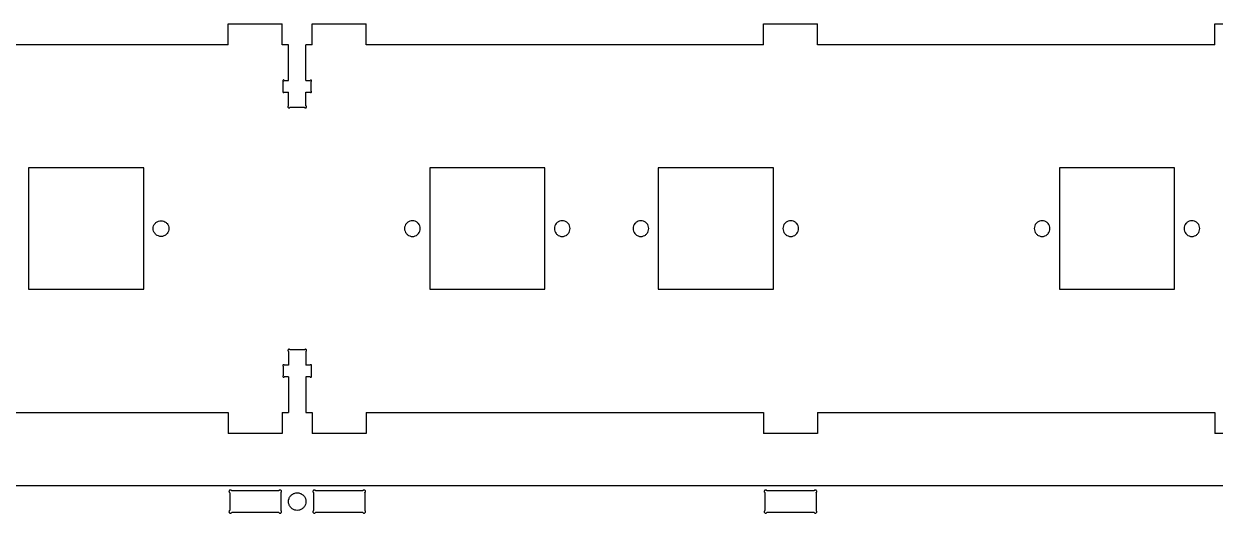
# Model space of a CAD drawing. Extents: x 0 to 1890, y 0 to 1229.
# Drawn here: x 229.9 to 456.9, y 369.8 to 463 of the extents above; entities that cross this region are included whole.
import ezdxf

# ---------------------------------------------------------------- set-up
doc = ezdxf.new("R2010")
doc.units = 0
doc.layers.get('0').update_dxf_attribs({"linetype": 'CONTINUOUS'})

msp = doc.modelspace()

# ---------------------------------------------------------------- linework, layer by layer
at = {"color": 7}
for points in [[(268.866571, 458.99987), (193.133296, 458.99987), (193.133296, 462.999869)], [(268.866571, 462.999869), (279.133275, 462.999869)], [(268.866571, 458.99987), (268.866571, 462.999869)], [(279.536658, 452.233172), (280.333266, 452.233172), (280.333266, 458.99987), (279.133275, 458.99987), (279.133275, 462.999869)], [(284.866582, 462.999869), (295.133259, 462.999869)], [(284.866582, 458.99987), (284.866582, 462.999869)], [(370.866539, 458.99987), (295.133259, 458.99987), (295.133259, 462.999869)], [(370.866539, 462.999869), (381.133243, 462.999869)], [(370.866539, 458.99987), (370.866539, 462.999869)], [(456.866523, 458.99987), (381.133243, 458.99987), (381.133243, 462.999869)], [(456.866523, 462.999869), (467.133227, 462.999869)], [(456.866523, 458.99987), (456.866523, 462.999869)], [(284.866582, 458.99987), (283.666565, 458.99987)], [(283.666565, 452.233172), (283.666565, 458.99987)], [(279.333273, 450.203257), (279.333273, 452.029789)], [(283.666565, 452.233172), (284.463199, 452.233172)], [(284.666557, 450.203257), (284.666557, 452.029789)], [(279.536658, 449.999875), (280.333266, 449.999875)], [(280.333266, 447.403432), (280.333266, 449.999875)], [(283.666565, 449.999875), (284.463199, 449.999875)], [(283.666565, 447.403432), (283.666565, 449.999875)], [(280.636822, 447.099875), (283.363008, 447.099875)], [(230.799935, 435.544879), (230.799935, 412.454883)], [(252.749929, 435.544879), (230.799935, 435.544879)], [(252.749929, 412.454883), (252.749929, 435.544879)], [(307.249903, 435.544879), (307.249903, 412.454883)], [(329.199915, 435.544879), (307.249903, 435.544879)], [(329.199915, 412.454883), (329.199915, 435.544879)], [(350.79991, 435.544879), (350.79991, 412.454883)], [(372.749896, 435.544879), (350.79991, 435.544879)], [(372.749896, 412.454883), (372.749896, 435.544879)], [(427.249893, 435.544879), (427.249893, 412.454883)], [(449.199879, 435.544879), (427.249893, 435.544879)], [(449.199879, 412.454883), (449.199879, 435.544879)], [(230.799935, 412.454883), (252.749929, 412.454883)], [(307.249903, 412.454883), (329.199915, 412.454883)], [(350.79991, 412.454883), (372.749896, 412.454883)], [(427.249893, 412.454883), (449.199879, 412.454883)], [(280.333266, 400.59633), (280.333266, 397.999887)], [(283.363008, 400.899887), (280.636822, 400.899887)], [(283.666565, 400.59633), (283.666565, 397.999887)], [(279.333273, 397.796505), (279.333273, 395.969973)], [(280.333266, 397.999887), (279.536658, 397.999887)], [(284.463199, 397.999887), (283.666565, 397.999887)], [(284.666557, 397.796505), (284.666557, 395.969973)], [(280.333266, 395.76659), (279.536658, 395.76659)], [(280.333266, 395.76659), (280.333266, 388.999892)], [(284.463199, 395.76659), (283.666565, 395.76659), (283.666565, 388.999892), (284.866582, 388.999892), (284.866582, 384.999893)], [(193.133296, 388.999892), (268.866571, 388.999892), (268.866571, 384.999893)], [(279.133275, 388.999892), (279.133275, 384.999893)], [(279.133275, 388.999892), (280.333266, 388.999892)], [(295.133259, 388.999892), (295.133259, 384.999893)], [(295.133259, 388.999892), (370.866539, 388.999892), (370.866539, 384.999893)], [(381.133243, 388.999892), (381.133243, 384.999893)], [(381.133243, 388.999892), (456.866523, 388.999892), (456.866523, 384.999893)], [(279.133275, 384.999893), (268.866571, 384.999893)], [(295.133259, 384.999893), (284.866582, 384.999893)], [(381.133243, 384.999893), (370.866539, 384.999893)], [(467.133227, 384.999893), (456.866523, 384.999893)], [(939.999735, 374.999895), (0, 374.999895)], [(269.133271, 373.690131), (269.133271, 370.309659)], [(278.490152, 374.066546), (269.509694, 374.066546)], [(278.866575, 373.690131), (278.866575, 370.309659)], [(285.133282, 373.690131), (285.133282, 370.309659)], [(294.490163, 374.066546), (285.509678, 374.066546)], [(294.866559, 373.690131), (294.866559, 370.309659)], [(371.133239, 373.690131), (371.133239, 370.309659)], [(380.490121, 374.066546), (371.509662, 374.066546)], [(380.866543, 373.690131), (380.866543, 370.309659)], [(278.490152, 369.933247), (269.509694, 369.933247)], [(294.490163, 369.933247), (285.509678, 369.933247)], [(380.490121, 369.933247), (371.509662, 369.933247)]]:
    msp.add_lwpolyline(points, dxfattribs=at)
for points in [[(257.549927, 423.999881)], [(305.449915, 423.999881)], [(333.999904, 423.999881)], [(348.999896, 423.999881)], [(377.549885, 423.999881)], [(425.44988, 423.999881)], [(453.999868, 423.999881)], [(283.666565, 371.999896)]]:
    msp.add_lwpolyline(points, close=True, dxfattribs=at)
for points, knots in [([(279.407727, 452.307617), (279.385912, 452.30481), (279.342754, 452.299254), (279.290039, 452.257205), (279.259149, 452.198544), (279.256565, 452.132297), (279.281189, 452.069522), (279.315786, 452.043129), (279.333273, 452.029789)], [0, 0, 0, 0, 0.064922, 0.128443, 0.193365, 0.258287, 0.321809, 0.38673, 0.38673, 0.38673, 0.38673]), ([(279.536658, 452.233172), (279.526414, 452.247288), (279.506072, 452.275318), (279.459519, 452.302197), (279.425074, 452.305802), (279.407727, 452.307617)], [0, 0, 0, 0, 0.051954, 0.103164, 0.155118, 0.155118, 0.155118, 0.155118]), ([(284.59213, 452.307617), (284.574783, 452.305802), (284.540338, 452.302197), (284.493785, 452.275318), (284.473443, 452.247288), (284.463199, 452.233172)], [0, 0, 0, 0, 0.051954, 0.103164, 0.155118, 0.155118, 0.155118, 0.155118]), ([(284.666557, 452.029789), (284.684043, 452.043128), (284.718638, 452.069519), (284.743263, 452.132288), (284.740685, 452.19853), (284.709803, 452.257191), (284.657097, 452.299244), (284.613942, 452.304806), (284.59213, 452.307617)], [0, 0, 0, 0, 0.064917, 0.128435, 0.193352, 0.25827, 0.321787, 0.386705, 0.386705, 0.386705, 0.386705]), ([(279.333273, 450.203257), (279.316877, 450.190976), (279.284396, 450.166647), (279.258962, 450.10937), (279.256891, 450.047801), (279.279886, 449.990184), (279.323586, 449.946485), (279.381203, 449.92349), (279.442772, 449.925563), (279.500049, 449.950997), (279.524377, 449.983478), (279.536658, 449.999875)], [0, 0, 0, 0, 0.0606, 0.120047, 0.180647, 0.241247, 0.300694, 0.361294, 0.421894, 0.481341, 0.541941, 0.541941, 0.541941, 0.541941]), ([(284.463199, 449.999875), (284.475479, 449.983474), (284.499805, 449.950985), (284.557088, 449.925541), (284.618665, 449.923466), (284.67629, 449.946465), (284.719992, 449.990172), (284.742984, 450.0478), (284.740902, 450.109377), (284.715451, 450.166657), (284.682959, 450.190979), (284.666557, 450.203257)], [0, 0, 0, 0, 0.060608, 0.120062, 0.180671, 0.241279, 0.300733, 0.361341, 0.421949, 0.481404, 0.542012, 0.542012, 0.542012, 0.542012]), ([(280.333266, 447.403432), (280.308792, 447.385102), (280.26031, 447.348792), (280.222345, 447.263302), (280.219251, 447.171405), (280.253573, 447.085407), (280.318797, 447.020183), (280.404795, 446.985861), (280.496692, 446.988955), (280.582182, 447.02692), (280.618492, 447.075402), (280.636822, 447.099875)], [0, 0, 0, 0, 0.090451, 0.179179, 0.26963, 0.360081, 0.448809, 0.53926, 0.629711, 0.718439, 0.80889, 0.80889, 0.80889, 0.80889]), ([(283.363008, 447.099875), (283.381338, 447.075402), (283.417648, 447.02692), (283.503139, 446.988955), (283.595035, 446.985861), (283.681033, 447.020183), (283.746258, 447.085407), (283.780579, 447.171405), (283.777485, 447.263302), (283.73952, 447.348792), (283.691038, 447.385102), (283.666565, 447.403432)], [0, 0, 0, 0, 0.090451, 0.179179, 0.26963, 0.360081, 0.448809, 0.53926, 0.629711, 0.718439, 0.80889, 0.80889, 0.80889, 0.80889]), ([(257.549927, 423.999881), (257.532116, 424.175348), (257.496749, 424.523768), (257.220736, 424.98432), (256.816398, 425.326758), (256.315591, 425.508387), (255.78415, 425.508387), (255.28404, 425.326758), (254.87692, 424.98432), (254.611245, 424.523768), (254.519049, 423.999881), (254.611245, 423.475994), (254.87692, 423.015442), (255.28404, 422.673004), (255.78415, 422.491375), (256.315591, 422.491375), (256.816398, 422.673004), (257.220736, 423.015442), (257.496749, 423.475994), (257.532116, 423.824414), (257.549927, 423.999881)], [0, 0, 0, 0, 0.523688, 1.039875, 1.563563, 2.087251, 2.603438, 3.127126, 3.650815, 4.167001, 4.69069, 5.214378, 5.730565, 6.254253, 6.777941, 7.294128, 7.817816, 8.341504, 8.857691, 9.381379, 9.381379, 9.381379, 9.381379]), ([(305.449916, 423.999881), (305.431994, 424.175253), (305.396405, 424.523487), (305.120305, 424.983683), (304.716048, 425.325828), (304.215451, 425.507289), (303.684262, 425.507289), (303.184367, 425.325828), (302.777311, 424.983683), (302.511612, 424.523487), (302.418843, 423.999881), (302.511613, 423.476275), (302.777312, 423.016079), (303.184368, 422.673935), (303.684263, 422.492473), (304.215453, 422.492473), (304.716049, 422.673935), (305.120306, 423.016079), (305.396406, 423.476275), (305.431993, 423.824509), (305.449915, 423.999881)], [0, 0, 0, 0, 0.523446, 1.039401, 1.562847, 2.086293, 2.602248, 3.125694, 3.64914, 4.165095, 4.688541, 5.211987, 5.727942, 6.251388, 6.774834, 7.290789, 7.814235, 8.337681, 8.853636, 9.377082, 9.377082, 9.377082, 9.377082]), ([(333.999905, 423.999881), (333.981982, 424.175253), (333.946394, 424.523487), (333.670294, 424.983683), (333.266036, 425.325828), (332.76544, 425.507289), (332.234251, 425.507289), (331.734356, 425.325828), (331.3273, 424.983683), (331.061601, 424.523487), (330.968832, 423.999881), (331.061602, 423.476275), (331.327301, 423.016079), (331.734357, 422.673935), (332.234252, 422.492473), (332.765441, 422.492473), (333.266038, 422.673935), (333.670295, 423.016079), (333.946395, 423.476275), (333.981982, 423.824509), (333.999904, 423.999881)], [0, 0, 0, 0, 0.523446, 1.039401, 1.562847, 2.086293, 2.602248, 3.125694, 3.64914, 4.165095, 4.688541, 5.211987, 5.727942, 6.251388, 6.774834, 7.290789, 7.814235, 8.337681, 8.853636, 9.377082, 9.377082, 9.377082, 9.377082]), ([(348.999897, 423.999881), (348.981975, 424.175253), (348.946386, 424.523487), (348.670286, 424.983683), (348.266029, 425.325828), (347.765432, 425.507289), (347.234243, 425.507289), (346.734348, 425.325828), (346.327292, 424.983683), (346.061593, 424.523487), (345.968824, 423.999881), (346.061594, 423.476275), (346.327293, 423.016079), (346.734349, 422.673935), (347.234245, 422.492473), (347.765434, 422.492473), (348.26603, 422.673935), (348.670287, 423.016079), (348.946387, 423.476275), (348.981974, 423.824509), (348.999896, 423.999881)], [0, 0, 0, 0, 0.523446, 1.039401, 1.562847, 2.086293, 2.602248, 3.125694, 3.64914, 4.165095, 4.688541, 5.211987, 5.727942, 6.251388, 6.774834, 7.290789, 7.814235, 8.337681, 8.853636, 9.377082, 9.377082, 9.377082, 9.377082]), ([(377.549886, 423.999881), (377.531964, 424.175253), (377.496375, 424.523487), (377.220275, 424.983683), (376.816018, 425.325828), (376.315421, 425.507289), (375.784232, 425.507289), (375.284337, 425.325828), (374.877281, 424.983683), (374.611582, 424.523487), (374.518813, 423.999881), (374.611583, 423.476275), (374.877282, 423.016079), (375.284338, 422.673935), (375.784233, 422.492473), (376.315422, 422.492473), (376.816019, 422.673935), (377.220276, 423.016079), (377.496376, 423.476275), (377.531963, 423.824509), (377.549885, 423.999881)], [0, 0, 0, 0, 0.523446, 1.039401, 1.562847, 2.086293, 2.602248, 3.125694, 3.64914, 4.165095, 4.688541, 5.211987, 5.727942, 6.251388, 6.774834, 7.290789, 7.814235, 8.337681, 8.853636, 9.377082, 9.377082, 9.377082, 9.377082]), ([(425.449881, 423.999881), (425.431958, 424.175253), (425.396369, 424.523487), (425.120269, 424.983683), (424.716012, 425.325828), (424.215416, 425.507289), (423.684227, 425.507289), (423.184332, 425.325828), (422.777275, 424.983683), (422.511577, 424.523487), (422.418808, 423.999881), (422.511578, 423.476275), (422.777276, 423.016079), (423.184333, 422.673935), (423.684228, 422.492473), (424.215417, 422.492473), (424.716013, 422.673935), (425.12027, 423.016079), (425.39637, 423.476275), (425.431958, 423.824509), (425.44988, 423.999881)], [0, 0, 0, 0, 0.523446, 1.039401, 1.562847, 2.086293, 2.602248, 3.125694, 3.64914, 4.165095, 4.688541, 5.211987, 5.727942, 6.251388, 6.774834, 7.290789, 7.814235, 8.337681, 8.853636, 9.377082, 9.377082, 9.377082, 9.377082]), ([(453.999869, 423.999881), (453.981947, 424.175253), (453.946358, 424.523487), (453.670258, 424.983683), (453.266001, 425.325828), (452.765405, 425.507289), (452.234216, 425.507289), (451.734321, 425.325828), (451.327264, 424.983683), (451.061566, 424.523487), (450.968797, 423.999881), (451.061567, 423.476275), (451.327265, 423.016079), (451.734322, 422.673935), (452.234217, 422.492473), (452.765406, 422.492473), (453.266002, 422.673935), (453.670259, 423.016079), (453.946359, 423.476275), (453.981946, 423.824509), (453.999868, 423.999881)], [0, 0, 0, 0, 0.523446, 1.039401, 1.562847, 2.086293, 2.602248, 3.125694, 3.64914, 4.165095, 4.688541, 5.211987, 5.727942, 6.251388, 6.774834, 7.290789, 7.814235, 8.337681, 8.853636, 9.377082, 9.377082, 9.377082, 9.377082]), ([(280.636822, 400.899887), (280.618492, 400.92436), (280.582182, 400.972842), (280.496692, 401.010807), (280.404795, 401.013901), (280.318797, 400.979579), (280.253573, 400.914355), (280.219251, 400.828357), (280.222345, 400.73646), (280.26031, 400.65097), (280.308792, 400.61466), (280.333266, 400.59633)], [0, 0, 0, 0, 0.090451, 0.179179, 0.26963, 0.360081, 0.448809, 0.53926, 0.629711, 0.718439, 0.80889, 0.80889, 0.80889, 0.80889]), ([(283.666565, 400.59633), (283.691038, 400.61466), (283.73952, 400.65097), (283.777485, 400.73646), (283.780579, 400.828357), (283.746258, 400.914355), (283.681033, 400.979579), (283.595035, 401.013901), (283.503139, 401.010807), (283.417648, 400.972842), (283.381338, 400.92436), (283.363008, 400.899887)], [0, 0, 0, 0, 0.090451, 0.179179, 0.26963, 0.360081, 0.448809, 0.53926, 0.629711, 0.718439, 0.80889, 0.80889, 0.80889, 0.80889]), ([(279.536658, 397.999887), (279.524377, 398.016284), (279.500049, 398.048765), (279.442772, 398.0742), (279.381203, 398.076272), (279.323586, 398.053277), (279.279886, 398.009578), (279.256891, 397.951961), (279.258962, 397.890392), (279.284396, 397.833115), (279.316877, 397.808786), (279.333273, 397.796505)], [0, 0, 0, 0, 0.0606, 0.120047, 0.180647, 0.241247, 0.300694, 0.361294, 0.421894, 0.481341, 0.541941, 0.541941, 0.541941, 0.541941]), ([(284.666557, 397.796505), (284.682959, 397.808783), (284.715451, 397.833105), (284.740902, 397.890385), (284.742984, 397.951962), (284.719992, 398.00959), (284.67629, 398.053297), (284.618665, 398.076296), (284.557088, 398.074221), (284.499805, 398.048777), (284.475479, 398.016288), (284.463199, 397.999887)], [0, 0, 0, 0, 0.060608, 0.120062, 0.180671, 0.241279, 0.300733, 0.361341, 0.421949, 0.481404, 0.542012, 0.542012, 0.542012, 0.542012]), ([(279.333273, 395.969973), (279.315786, 395.956633), (279.281189, 395.93024), (279.256565, 395.867465), (279.259149, 395.801218), (279.290039, 395.742557), (279.342754, 395.700508), (279.385912, 395.694953), (279.407727, 395.692145)], [0, 0, 0, 0, 0.064922, 0.128443, 0.193365, 0.258287, 0.321809, 0.38673, 0.38673, 0.38673, 0.38673]), ([(279.407727, 395.692145), (279.425074, 395.69396), (279.459519, 395.697565), (279.506072, 395.724444), (279.526414, 395.752474), (279.536658, 395.76659)], [0, 0, 0, 0, 0.051954, 0.103164, 0.155118, 0.155118, 0.155118, 0.155118]), ([(284.463199, 395.76659), (284.473443, 395.752474), (284.493785, 395.724444), (284.540338, 395.697565), (284.574783, 395.69396), (284.59213, 395.692145)], [0, 0, 0, 0, 0.051954, 0.103164, 0.155118, 0.155118, 0.155118, 0.155118]), ([(284.59213, 395.692145), (284.613942, 395.694956), (284.657097, 395.700518), (284.709803, 395.742571), (284.740685, 395.801232), (284.743263, 395.867474), (284.718638, 395.930243), (284.684043, 395.956634), (284.666557, 395.969973)], [0, 0, 0, 0, 0.064917, 0.128435, 0.193352, 0.25827, 0.321787, 0.386705, 0.386705, 0.386705, 0.386705]), ([(269.509694, 374.066546), (269.486964, 374.09689), (269.441937, 374.157002), (269.335932, 374.204072), (269.221986, 374.207905), (269.115353, 374.165347), (269.034478, 374.084474), (268.991918, 373.977842), (268.995749, 373.863895), (269.042816, 373.757889), (269.102927, 373.712861), (269.133271, 373.690131)], [0, 0, 0, 0, 0.112154, 0.222173, 0.334327, 0.44648, 0.5565, 0.668653, 0.780807, 0.890826, 1.00298, 1.00298, 1.00298, 1.00298]), ([(278.866575, 373.690131), (278.896919, 373.712861), (278.957029, 373.757889), (279.004097, 373.863895), (279.007928, 373.977842), (278.965368, 374.084474), (278.884493, 374.165347), (278.77786, 374.207905), (278.663914, 374.204072), (278.557909, 374.157002), (278.512882, 374.09689), (278.490152, 374.066546)], [0, 0, 0, 0, 0.112154, 0.222173, 0.334327, 0.44648, 0.5565, 0.668653, 0.780807, 0.890826, 1.00298, 1.00298, 1.00298, 1.00298]), ([(283.666565, 371.999896), (283.646652, 372.194752), (283.607111, 372.581675), (283.300336, 373.092999), (282.851166, 373.473156), (282.294953, 373.674778), (281.704749, 373.674778), (281.149316, 373.473156), (280.697035, 373.092999), (280.401818, 372.581675), (280.298742, 371.999896), (280.401818, 371.418118), (280.697035, 370.906793), (281.149316, 370.526637), (281.704749, 370.325015), (282.294953, 370.325015), (282.851166, 370.526637), (283.300336, 370.906793), (283.607111, 371.418118), (283.646652, 371.805041), (283.666565, 371.999896)], [0, 0, 0, 0, 0.581601, 1.154878, 1.736479, 2.31808, 2.891357, 3.472958, 4.054559, 4.627836, 5.209437, 5.791038, 6.364316, 6.945917, 7.527517, 8.100795, 8.682396, 9.263997, 9.837274, 10.418875, 10.418875, 10.418875, 10.418875]), ([(285.509678, 374.066546), (285.48695, 374.096894), (285.441925, 374.157014), (285.335914, 374.204093), (285.221959, 374.207929), (285.115319, 374.165368), (285.03444, 374.084486), (284.991884, 373.977843), (284.995726, 373.863888), (285.04281, 373.75788), (285.102932, 373.712858), (285.133282, 373.690131)], [0, 0, 0, 0, 0.112162, 0.222189, 0.33435, 0.446512, 0.556539, 0.668701, 0.780862, 0.890889, 1.003051, 1.003051, 1.003051, 1.003051]), ([(294.866559, 373.690131), (294.896909, 373.712858), (294.957031, 373.75788), (295.004115, 373.863888), (295.007957, 373.977843), (294.965401, 374.084486), (294.884523, 374.165368), (294.777882, 374.207929), (294.663927, 374.204093), (294.557917, 374.157014), (294.512892, 374.096894), (294.490163, 374.066546)], [0, 0, 0, 0, 0.112162, 0.222189, 0.33435, 0.446512, 0.556539, 0.668701, 0.780862, 0.890889, 1.003051, 1.003051, 1.003051, 1.003051]), ([(371.509662, 374.066546), (371.486932, 374.09689), (371.441905, 374.157002), (371.3359, 374.204072), (371.221954, 374.207905), (371.115321, 374.165347), (371.034446, 374.084474), (370.991886, 373.977842), (370.995717, 373.863895), (371.042785, 373.757889), (371.102895, 373.712861), (371.133239, 373.690131)], [0, 0, 0, 0, 0.112154, 0.222173, 0.334327, 0.44648, 0.5565, 0.668653, 0.780807, 0.890826, 1.00298, 1.00298, 1.00298, 1.00298]), ([(380.866543, 373.690131), (380.896887, 373.712861), (380.956998, 373.757889), (381.004065, 373.863895), (381.007896, 373.977842), (380.965336, 374.084474), (380.884461, 374.165347), (380.777828, 374.207905), (380.663882, 374.204072), (380.557877, 374.157002), (380.51285, 374.09689), (380.490121, 374.066546)], [0, 0, 0, 0, 0.112154, 0.222173, 0.334327, 0.44648, 0.5565, 0.668653, 0.780807, 0.890826, 1.00298, 1.00298, 1.00298, 1.00298]), ([(269.133271, 370.309659), (269.100909, 370.284974), (269.036884, 370.236137), (268.991314, 370.119907), (268.996086, 369.997527), (269.053267, 369.888146), (269.150736, 369.813327), (269.263205, 369.788227), (269.366865, 369.807012), (269.453087, 369.854855), (269.490734, 369.906991), (269.509694, 369.933247)], [0, 0, 0, 0, 0.120147, 0.237703, 0.35785, 0.477997, 0.595554, 0.715701, 0.811865, 0.906653, 1.002817, 1.002817, 1.002817, 1.002817]), ([(278.728806, 369.795471), (278.769176, 369.800672), (278.849046, 369.810963), (278.946596, 369.888789), (279.003755, 369.997353), (279.008533, 370.119953), (278.962961, 370.236126), (278.898936, 370.284971), (278.866575, 370.309659)], [0, 0, 0, 0, 0.120147, 0.237703, 0.35785, 0.477997, 0.595554, 0.715701, 0.715701, 0.715701, 0.715701]), ([(285.133282, 370.309659), (285.100921, 370.284974), (285.036895, 370.236137), (284.991325, 370.119907), (284.996097, 369.997527), (285.053278, 369.888145), (285.150747, 369.813328), (285.263213, 369.788225), (285.366866, 369.80702), (285.453078, 369.854861), (285.490721, 369.906993), (285.509678, 369.933247)], [0, 0, 0, 0, 0.120147, 0.237703, 0.35785, 0.477997, 0.595554, 0.715701, 0.811856, 0.906635, 1.002791, 1.002791, 1.002791, 1.002791]), ([(294.728791, 369.795471), (294.769161, 369.800672), (294.84903, 369.810963), (294.946581, 369.888789), (295.00374, 369.997353), (295.008517, 370.119953), (294.962946, 370.236126), (294.898921, 370.284971), (294.866559, 370.309659)], [0, 0, 0, 0, 0.120147, 0.237703, 0.35785, 0.477997, 0.595554, 0.715701, 0.715701, 0.715701, 0.715701]), ([(371.133239, 370.309659), (371.100877, 370.284973), (371.036849, 370.236134), (370.991281, 370.119899), (370.996057, 369.997514), (371.053247, 369.888131), (371.150725, 369.813317), (371.263196, 369.788227), (371.36685, 369.807019), (371.453061, 369.854861), (371.490705, 369.906993), (371.509662, 369.933247)], [0, 0, 0, 0, 0.120151, 0.237712, 0.357863, 0.478015, 0.595575, 0.715727, 0.811882, 0.906661, 1.002817, 1.002817, 1.002817, 1.002817]), ([(380.490121, 369.933247), (380.50908, 369.906991), (380.546727, 369.854855), (380.632949, 369.807012), (380.73661, 369.788227), (380.849078, 369.813327), (380.946547, 369.888146), (381.003729, 369.997527), (381.0085, 370.119907), (380.96293, 370.236137), (380.898905, 370.284974), (380.866543, 370.309659)], [0, 0, 0, 0, 0.096164, 0.190952, 0.287116, 0.407263, 0.524819, 0.644966, 0.765113, 0.88267, 1.002817, 1.002817, 1.002817, 1.002817]), ([(278.490152, 369.933247), (278.509115, 369.90712), (278.546769, 369.855239), (278.63294, 369.805492), (278.696697, 369.798827), (278.728806, 369.795471)], [0, 0, 0, 0, 0.096164, 0.190952, 0.287116, 0.287116, 0.287116, 0.287116]), ([(294.490163, 369.933247), (294.509124, 369.907122), (294.546774, 369.855245), (294.632934, 369.805499), (294.696685, 369.79883), (294.728791, 369.795471)], [0, 0, 0, 0, 0.096155, 0.190935, 0.28709, 0.28709, 0.28709, 0.28709])]:
    msp.add_open_spline(points, degree=3, knots=knots, dxfattribs=at)

doc.saveas('drawing.dxf')
